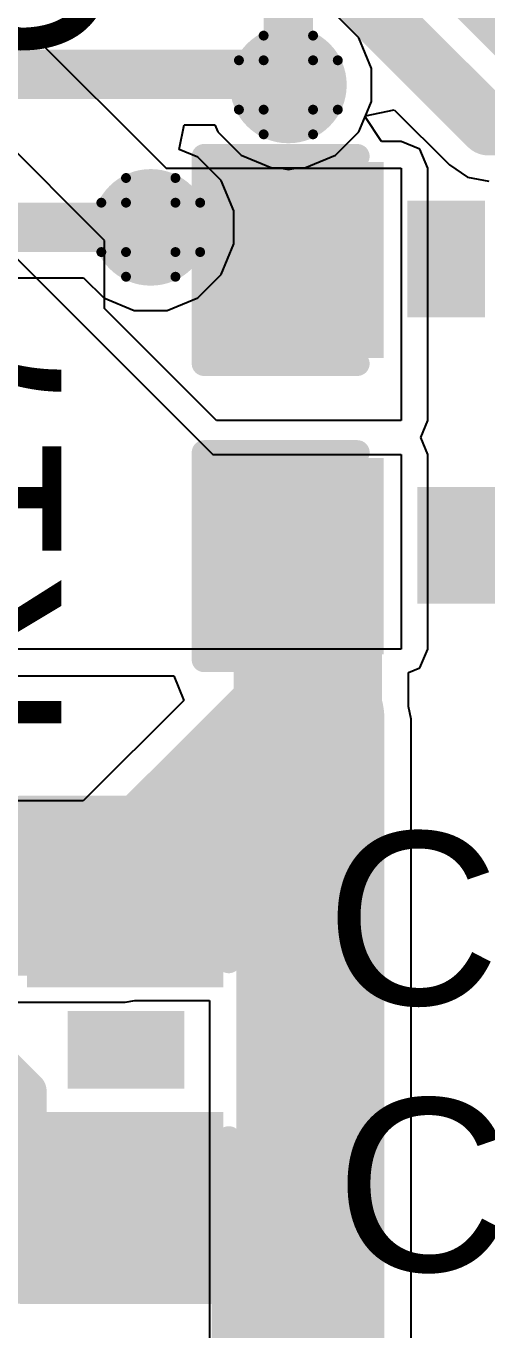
# Model space of a CAD drawing. Header units: inches. Extents: x -25 to 271, y -41 to 15.
# Drawn here: x 71.7 to 74.07, y -19.49 to -12.78 of the extents above; entities that cross this region are included whole.
import ezdxf

# ---------------------------------------------------------------- set-up
doc = ezdxf.new("R2010")
doc.units = ezdxf.units.IN
for name, color, linetype in [('Bottom Layer', 5, 'Continuous'), ('Bottom Overlay', 54, 'Continuous'), ('Bottom Paste', 16, 'Continuous'), ('Bottom Solder', 6, 'Continuous'), ('Drill Drawing', 1, 'Continuous'), ('Top Glue Points', 56, 'Continuous'), ('Top Layer', 1, 'Continuous'), ('Top Overlay', 2, 'Continuous'), ('Top Paste', 8, 'Continuous'), ('Top Solder', 216, 'Continuous'), ('Via Holes', 16, 'Continuous')]:
    doc.layers.add(name, color=color, linetype=linetype)
doc.styles.add('Arial', font='', dxfattribs={"height": 0.2})
doc.styles.get('Arial').set_extended_font_data('Arial')

# ---------------------------------------------------------------- blocks, each defined once
blk = doc.blocks.new('CAP_0603_44')
at = {"layer": 'Top Layer'}
for points in [[(-0.381, 0.4445), (-0.381, -0.4445), (-1.143, -0.4445), (-1.143, 0.4445)], [(1.143, 0.4445), (1.143, -0.4445), (0.381, -0.4445), (0.381, 0.4445)]]:
    blk.add_hatch(color=1, dxfattribs=at).paths.add_polyline_path(points)
at = {"layer": 'Top Paste'}
for points in [[(-0.381, 0.4445), (-0.381, -0.4445), (-1.143, -0.4445), (-1.143, 0.4445)], [(1.143, 0.4445), (1.143, -0.4445), (0.381, -0.4445), (0.381, 0.4445)]]:
    blk.add_hatch(color=8, dxfattribs=at).paths.add_polyline_path(points)
at = {"layer": 'Top Solder'}
for points in [[(-0.321, 0.5045), (-0.321, -0.5045), (-1.203, -0.5045), (-1.203, 0.5045)], [(1.203, 0.5045), (1.203, -0.5045), (0.321, -0.5045), (0.321, 0.5045)]]:
    blk.add_hatch(color=216, dxfattribs=at).paths.add_polyline_path(points)
at = {"layer": 'Top Overlay'}
for points in [[(-1.2446, 0.5334, 0.127, 0.127, 0), (-0.4572, 0.5334, 0.127, 0.127, 0)], [(-1.2446, -0.5334, 0.127, 0.127, 0), (-1.2446, 0.5334, 0.127, 0.127, 0)], [(0.4572, 0.5334, 0.127, 0.127, 0), (1.2446, 0.5334, 0.127, 0.127, 0)], [(1.2446, -0.5334, 0.127, 0.127, 0), (1.2446, 0.5334, 0.127, 0.127, 0)], [(-1.2446, -0.5334, 0.127, 0.127, 0), (-0.4572, -0.5334, 0.127, 0.127, 0)], [(0.4572, -0.5334, 0.127, 0.127, 0), (1.2446, -0.5334, 0.127, 0.127, 0)]]:
    blk.add_lwpolyline(points, format="xyseb", dxfattribs=at)
for points in [[(-1.2764, 0.5334, 0.0635, 0.0635, 1), (-1.2128, 0.5334, 0.0635, 0.0635, 1)], [(-1.2764, 0.5334, 0.0635, 0.0635, 1), (-1.2128, 0.5334, 0.0635, 0.0635, 1)], [(-0.4889, 0.5334, 0.0635, 0.0635, 1), (-0.4254, 0.5334, 0.0635, 0.0635, 1)], [(0.4254, 0.5334, 0.0635, 0.0635, 1), (0.4889, 0.5334, 0.0635, 0.0635, 1)], [(1.2128, 0.5334, 0.0635, 0.0635, 1), (1.2764, 0.5334, 0.0635, 0.0635, 1)], [(1.2128, 0.5334, 0.0635, 0.0635, 1), (1.2764, 0.5334, 0.0635, 0.0635, 1)], [(-1.2764, -0.5334, 0.0635, 0.0635, 1), (-1.2128, -0.5334, 0.0635, 0.0635, 1)], [(-1.2764, -0.5334, 0.0635, 0.0635, 1), (-1.2128, -0.5334, 0.0635, 0.0635, 1)], [(-0.4889, -0.5334, 0.0635, 0.0635, 1), (-0.4254, -0.5334, 0.0635, 0.0635, 1)], [(0.4254, -0.5334, 0.0635, 0.0635, 1), (0.4889, -0.5334, 0.0635, 0.0635, 1)], [(1.2128, -0.5334, 0.0635, 0.0635, 1), (1.2764, -0.5334, 0.0635, 0.0635, 1)], [(1.2128, -0.5334, 0.0635, 0.0635, 1), (1.2764, -0.5334, 0.0635, 0.0635, 1)]]:
    blk.add_lwpolyline(points, format="xyseb", close=True, dxfattribs=at)
blk = doc.blocks.new('CAP_0603_46')
at = {"layer": 'Top Layer'}
for points in [[(-0.381, 0.4445), (-0.381, -0.4445), (-1.143, -0.4445), (-1.143, 0.4445)], [(1.143, 0.4445), (1.143, -0.4445), (0.381, -0.4445), (0.381, 0.4445)]]:
    blk.add_hatch(color=1, dxfattribs=at).paths.add_polyline_path(points)
at = {"layer": 'Top Paste'}
for points in [[(-0.381, 0.4445), (-0.381, -0.4445), (-1.143, -0.4445), (-1.143, 0.4445)], [(1.143, 0.4445), (1.143, -0.4445), (0.381, -0.4445), (0.381, 0.4445)]]:
    blk.add_hatch(color=8, dxfattribs=at).paths.add_polyline_path(points)
at = {"layer": 'Top Solder'}
for points in [[(-0.321, 0.5045), (-0.321, -0.5045), (-1.203, -0.5045), (-1.203, 0.5045)], [(1.203, 0.5045), (1.203, -0.5045), (0.321, -0.5045), (0.321, 0.5045)]]:
    blk.add_hatch(color=216, dxfattribs=at).paths.add_polyline_path(points)
at = {"layer": 'Top Overlay'}
for points in [[(-0.4572, 0.5334, 0.127, 0.127, 0), (-1.2446, 0.5334, 0.127, 0.127, 0)], [(-1.2446, 0.5334, 0.127, 0.127, 0), (-1.2446, -0.5334, 0.127, 0.127, 0)], [(1.2446, 0.5334, 0.127, 0.127, 0), (0.4572, 0.5334, 0.127, 0.127, 0)], [(1.2446, 0.5334, 0.127, 0.127, 0), (1.2446, -0.5334, 0.127, 0.127, 0)], [(-0.4572, -0.5334, 0.127, 0.127, 0), (-1.2446, -0.5334, 0.127, 0.127, 0)], [(1.2446, -0.5334, 0.127, 0.127, 0), (0.4572, -0.5334, 0.127, 0.127, 0)]]:
    blk.add_lwpolyline(points, format="xyseb", dxfattribs=at)
for points in [[(-1.2764, 0.5334, 0.0635, 0.0635, 1), (-1.2128, 0.5334, 0.0635, 0.0635, 1)], [(-1.2764, 0.5334, 0.0635, 0.0635, 1), (-1.2128, 0.5334, 0.0635, 0.0635, 1)], [(-0.4889, 0.5334, 0.0635, 0.0635, 1), (-0.4254, 0.5334, 0.0635, 0.0635, 1)], [(0.4254, 0.5334, 0.0635, 0.0635, 1), (0.4889, 0.5334, 0.0635, 0.0635, 1)], [(1.2128, 0.5334, 0.0635, 0.0635, 1), (1.2764, 0.5334, 0.0635, 0.0635, 1)], [(1.2128, 0.5334, 0.0635, 0.0635, 1), (1.2764, 0.5334, 0.0635, 0.0635, 1)], [(-1.2764, -0.5334, 0.0635, 0.0635, 1), (-1.2128, -0.5334, 0.0635, 0.0635, 1)], [(-1.2764, -0.5334, 0.0635, 0.0635, 1), (-1.2128, -0.5334, 0.0635, 0.0635, 1)], [(-0.4889, -0.5334, 0.0635, 0.0635, 1), (-0.4254, -0.5334, 0.0635, 0.0635, 1)], [(0.4254, -0.5334, 0.0635, 0.0635, 1), (0.4889, -0.5334, 0.0635, 0.0635, 1)], [(1.2128, -0.5334, 0.0635, 0.0635, 1), (1.2764, -0.5334, 0.0635, 0.0635, 1)], [(1.2128, -0.5334, 0.0635, 0.0635, 1), (1.2764, -0.5334, 0.0635, 0.0635, 1)]]:
    blk.add_lwpolyline(points, format="xyseb", close=True, dxfattribs=at)
blk = doc.blocks.new('CAP_0603_50')
at = {"layer": 'Top Layer'}
for points in [[(-0.381, 0.4445), (-0.381, -0.4445), (-1.143, -0.4445), (-1.143, 0.4445)], [(1.143, 0.4445), (1.143, -0.4445), (0.381, -0.4445), (0.381, 0.4445)]]:
    blk.add_hatch(color=1, dxfattribs=at).paths.add_polyline_path(points)
at = {"layer": 'Top Paste'}
for points in [[(-0.381, 0.4445), (-0.381, -0.4445), (-1.143, -0.4445), (-1.143, 0.4445)], [(1.143, 0.4445), (1.143, -0.4445), (0.381, -0.4445), (0.381, 0.4445)]]:
    blk.add_hatch(color=8, dxfattribs=at).paths.add_polyline_path(points)
at = {"layer": 'Top Solder'}
for points in [[(-0.321, 0.5045), (-0.321, -0.5045), (-1.203, -0.5045), (-1.203, 0.5045)], [(1.203, 0.5045), (1.203, -0.5045), (0.321, -0.5045), (0.321, 0.5045)]]:
    blk.add_hatch(color=216, dxfattribs=at).paths.add_polyline_path(points)
at = {"layer": 'Top Overlay'}
for points in [[(-1.2446, 0.5334, 0.127, 0.127, 0), (-0.4572, 0.5334, 0.127, 0.127, 0)], [(-1.2446, 0.5334, 0.127, 0.127, 0), (-1.2446, -0.5334, 0.127, 0.127, 0)], [(0.4572, 0.5334, 0.127, 0.127, 0), (1.2446, 0.5334, 0.127, 0.127, 0)], [(1.2446, 0.5334, 0.127, 0.127, 0), (1.2446, -0.5334, 0.127, 0.127, 0)], [(-1.2446, -0.5334, 0.127, 0.127, 0), (-0.4572, -0.5334, 0.127, 0.127, 0)], [(0.4572, -0.5334, 0.127, 0.127, 0), (1.2446, -0.5334, 0.127, 0.127, 0)]]:
    blk.add_lwpolyline(points, format="xyseb", dxfattribs=at)
for points in [[(-1.2764, 0.5334, 0.0635, 0.0635, 1), (-1.2128, 0.5334, 0.0635, 0.0635, 1)], [(-1.2764, 0.5334, 0.0635, 0.0635, 1), (-1.2128, 0.5334, 0.0635, 0.0635, 1)], [(-0.4889, 0.5334, 0.0635, 0.0635, 1), (-0.4254, 0.5334, 0.0635, 0.0635, 1)], [(0.4254, 0.5334, 0.0635, 0.0635, 1), (0.4889, 0.5334, 0.0635, 0.0635, 1)], [(1.2128, 0.5334, 0.0635, 0.0635, 1), (1.2764, 0.5334, 0.0635, 0.0635, 1)], [(1.2128, 0.5334, 0.0635, 0.0635, 1), (1.2764, 0.5334, 0.0635, 0.0635, 1)], [(-1.2764, -0.5334, 0.0635, 0.0635, 1), (-1.2128, -0.5334, 0.0635, 0.0635, 1)], [(-1.2764, -0.5334, 0.0635, 0.0635, 1), (-1.2128, -0.5334, 0.0635, 0.0635, 1)], [(-0.4889, -0.5334, 0.0635, 0.0635, 1), (-0.4254, -0.5334, 0.0635, 0.0635, 1)], [(0.4254, -0.5334, 0.0635, 0.0635, 1), (0.4889, -0.5334, 0.0635, 0.0635, 1)], [(1.2128, -0.5334, 0.0635, 0.0635, 1), (1.2764, -0.5334, 0.0635, 0.0635, 1)], [(1.2128, -0.5334, 0.0635, 0.0635, 1), (1.2764, -0.5334, 0.0635, 0.0635, 1)]]:
    blk.add_lwpolyline(points, format="xyseb", close=True, dxfattribs=at)
blk = doc.blocks.new('TEST_POINT_B_87')
at = {"layer": 'Bottom Layer'}
blk.add_hatch(color=5, dxfattribs=at).paths.add_polyline_path([(0.381, 0.762), (-0.381, 0.762), (-0.762, 0.381), (-0.762, -0.381), (-0.381, -0.762), (0.381, -0.762), (0.762, -0.381), (0.762, 0.381)])
at = {"layer": 'Bottom Paste'}
blk.add_hatch(color=16, dxfattribs=at).paths.add_polyline_path([(0.381, 0.762), (-0.381, 0.762), (-0.762, 0.381), (-0.762, -0.381), (-0.381, -0.762), (0.381, -0.762), (0.762, -0.381), (0.762, 0.381)])
at = {"layer": 'Bottom Solder'}
blk.add_hatch(color=6, dxfattribs=at).paths.add_polyline_path([(0.4318, 0.8636), (-0.4318, 0.8636), (-0.8636, 0.4318), (-0.8636, -0.4318), (-0.4318, -0.8636), (0.4318, -0.8636), (0.8636, -0.4318), (0.8636, 0.4318)])
at = {"layer": 'Bottom Overlay'}
for points in [[(-0.4318, 0.9398, 0.2, 0.2, 0), (-0.9398, 0.4318, 0.2, 0.2, 0)], [(0.4318, 0.9398, 0.2, 0.2, 0), (-0.4318, 0.9398, 0.2, 0.2, 0)], [(0.9398, 0.4318, 0.2, 0.2, 0), (0.4318, 0.9398, 0.2, 0.2, 0)], [(-0.9398, 0.4318, 0.2, 0.2, 0), (-0.9398, -0.4318, 0.2, 0.2, 0)], [(0.9398, 0.4318, 0.2, 0.2, 0), (0.9398, -0.4318, 0.2, 0.2, 0)], [(-0.4318, -0.9398, 0.2, 0.2, 0), (-0.9398, -0.4318, 0.2, 0.2, 0)], [(0.9398, -0.4318, 0.2, 0.2, 0), (0.4318, -0.9398, 0.2, 0.2, 0)], [(0.4318, -0.9398, 0.2, 0.2, 0), (-0.4318, -0.9398, 0.2, 0.2, 0)]]:
    blk.add_lwpolyline(points, format="xyseb", dxfattribs=at)
for points in [[(-0.4818, 0.9398, 0.1, 0.1, 1), (-0.3818, 0.9398, 0.1, 0.1, 1)], [(-0.4818, 0.9398, 0.1, 0.1, 1), (-0.3818, 0.9398, 0.1, 0.1, 1)], [(0.3818, 0.9398, 0.1, 0.1, 1), (0.4818, 0.9398, 0.1, 0.1, 1)], [(0.3818, 0.9398, 0.1, 0.1, 1), (0.4818, 0.9398, 0.1, 0.1, 1)], [(-0.9898, 0.4318, 0.1, 0.1, 1), (-0.8898, 0.4318, 0.1, 0.1, 1)], [(-0.9898, 0.4318, 0.1, 0.1, 1), (-0.8898, 0.4318, 0.1, 0.1, 1)], [(0.8898, 0.4318, 0.1, 0.1, 1), (0.9898, 0.4318, 0.1, 0.1, 1)], [(0.8898, 0.4318, 0.1, 0.1, 1), (0.9898, 0.4318, 0.1, 0.1, 1)], [(-0.9898, -0.4318, 0.1, 0.1, 1), (-0.8898, -0.4318, 0.1, 0.1, 1)], [(-0.9898, -0.4318, 0.1, 0.1, 1), (-0.8898, -0.4318, 0.1, 0.1, 1)], [(0.8898, -0.4318, 0.1, 0.1, 1), (0.9898, -0.4318, 0.1, 0.1, 1)], [(0.8898, -0.4318, 0.1, 0.1, 1), (0.9898, -0.4318, 0.1, 0.1, 1)], [(-0.4818, -0.9398, 0.1, 0.1, 1), (-0.3818, -0.9398, 0.1, 0.1, 1)], [(-0.4818, -0.9398, 0.1, 0.1, 1), (-0.3818, -0.9398, 0.1, 0.1, 1)], [(0.3818, -0.9398, 0.1, 0.1, 1), (0.4818, -0.9398, 0.1, 0.1, 1)], [(0.3818, -0.9398, 0.1, 0.1, 1), (0.4818, -0.9398, 0.1, 0.1, 1)]]:
    blk.add_lwpolyline(points, format="xyseb", close=True, dxfattribs=at)

msp = doc.modelspace()

# ---------------------------------------------------------------- hatches: boundary and pattern name
at = {"layer": 'Bottom Layer'}
h = msp.add_hatch(color=5, dxfattribs=at)
edge = h.paths.add_edge_path()
edge.add_arc((73.0466, -13.0848), 0.3, 0, 360)
h = msp.add_hatch(color=5, dxfattribs=at)
edge = h.paths.add_edge_path()
edge.add_arc((72.3392, -13.8176), 0.3, 0, 360)
at = {"layer": 'Top Glue Points'}
for points in [[(73.6582, -14.2806), (74.058, -14.2806), (74.058, -13.6807), (73.6582, -13.6807)], [(73.709, -15.7538), (74.1088, -15.7538), (74.1088, -15.1539), (73.709, -15.1539)], [(71.912, -17.8496), (71.912, -18.2494), (72.5119, -18.2494), (72.5119, -17.8496)]]:
    msp.add_hatch(color=56, dxfattribs=at).paths.add_polyline_path(points)
at = {"layer": 'Top Layer'}
h = msp.add_hatch(color=1, dxfattribs=at)
edge = h.paths.add_edge_path()
edge.add_arc((73.0466, -13.0848), 0.3, 0, 360)
h = msp.add_hatch(color=1, dxfattribs=at)
edge = h.paths.add_edge_path()
edge.add_arc((72.3392, -13.8176), 0.3, 0, 360)
at = {"layer": 'Via Holes'}
h = msp.add_hatch(color=7, dxfattribs=at)
edge = h.paths.add_edge_path()
edge.add_arc((73.0466, -13.0848), 0.15, 0, 360)
h = msp.add_hatch(color=7, dxfattribs=at)
edge = h.paths.add_edge_path()
edge.add_arc((72.3392, -13.8176), 0.15, 0, 360)

# ---------------------------------------------------------------- linework, layer by layer
at = {"layer": 'Bottom Layer'}
for p, q in [((73.4428, -13.2441), (73.5909, -13.2126)), ((73.5909, -13.2126), (73.8749, -13.4966)), ((73.4086, -13.3267), (73.4428, -13.2441)), ((72.4859, -13.4162), (72.5111, -13.2892)), ((72.5111, -13.2892), (72.669, -13.2892)), ((72.669, -13.2892), (72.6846, -13.3267)), ((72.6846, -13.3267), (72.8047, -13.4468)), ((73.2884, -13.4468), (73.4086, -13.3267)), ((72.5811, -13.4556), (72.4859, -13.4162)), ((72.7012, -13.5757), (72.5811, -13.4556)), ((72.8047, -13.4468), (72.9616, -13.5118)), ((73.1315, -13.5118), (73.2884, -13.4468)), ((72.9616, -13.5118), (73.1315, -13.5118)), ((73.8749, -13.4966), (73.8749, -13.4966)), ((73.8749, -13.4966), (73.9673, -13.5584)), ((72.7662, -13.7327), (72.7012, -13.5757)), ((73.9673, -13.5584), (74.0763, -13.5801)), ((72.7662, -13.9025), (72.7662, -13.7327)), ((72.7012, -14.0595), (72.7662, -13.9025)), ((71.3178, -14.0766), (71.9943, -14.0766)), ((71.9943, -14.0766), (72.0973, -14.1796)), ((72.5811, -14.1796), (72.7012, -14.0595)), ((72.0973, -14.1796), (72.2543, -14.2446)), ((72.4241, -14.2446), (72.5811, -14.1796)), ((72.2543, -14.2446), (72.4241, -14.2446))]:
    msp.add_line(p, q, dxfattribs=at)
for points in [[(73.1864, -11.7946, 0.3048, 0.3048, 0), (74.2552, -12.8634, 0.3048, 0.3048, 0)], [(73.0075, -12.2264, 0.3048, 0.3048, 0), (74.0763, -13.2952, 0.3048, 0.3048, 0)], [(71.455, -13.0302, 0.254, 0.254, 0), (72.9919, -13.0302, 0.254, 0.254, 0)], [(72.9919, -13.0302, 0.254, 0.254, 0), (73.0466, -13.0848, 0.254, 0.254, 0)], [(74.0763, -13.2952, 0.3048, 0.3048, 0), (76.1109, -13.2952, 0.3048, 0.3048, 0)], [(71.3178, -13.8176, 0.254, 0.254, 0), (72.3392, -13.8176, 0.254, 0.254, 0)]]:
    msp.add_lwpolyline(points, format="xyseb", dxfattribs=at)
for points in [[(72.9284, -13.0302, 0.127, 0.127, 1), (73.0554, -13.0302, 0.127, 0.127, 1)], [(72.9284, -13.0302, 0.127, 0.127, 1), (73.0554, -13.0302, 0.127, 0.127, 1)], [(72.9831, -13.0848, 0.127, 0.127, 1), (73.1101, -13.0848, 0.127, 0.127, 1)], [(74.0001, -13.2952, 0.1524, 0.1524, 1), (74.1525, -13.2952, 0.1524, 0.1524, 1)], [(74.0001, -13.2952, 0.1524, 0.1524, 1), (74.1525, -13.2952, 0.1524, 0.1524, 1)], [(72.2757, -13.8176, 0.127, 0.127, 1), (72.4027, -13.8176, 0.127, 0.127, 1)]]:
    msp.add_lwpolyline(points, format="xyseb", close=True, dxfattribs=at)
at = {"layer": 'Drill Drawing'}
for points in [[(72.9196, -12.9578, 0.0508, 0.0508, 0), (72.9196, -12.8308, 0.0508, 0.0508, 0)], [(72.9196, -12.8308, 0.0508, 0.0508, 0), (73.1736, -12.8308, 0.0508, 0.0508, 0)], [(73.1736, -12.9578, 0.0508, 0.0508, 0), (73.1736, -12.8308, 0.0508, 0.0508, 0)], [(72.7926, -13.2118, 0.0508, 0.0508, 0), (72.7926, -12.9578, 0.0508, 0.0508, 0)], [(72.7926, -12.9578, 0.0508, 0.0508, 0), (72.9196, -12.9578, 0.0508, 0.0508, 0)], [(73.1736, -12.9578, 0.0508, 0.0508, 0), (73.3006, -12.9578, 0.0508, 0.0508, 0)], [(73.3006, -13.2118, 0.0508, 0.0508, 0), (73.3006, -12.9578, 0.0508, 0.0508, 0)], [(72.7926, -13.2118, 0.0508, 0.0508, 0), (72.9196, -13.2118, 0.0508, 0.0508, 0)], [(72.9196, -13.3388, 0.0508, 0.0508, 0), (72.9196, -13.2118, 0.0508, 0.0508, 0)], [(73.1736, -13.2118, 0.0508, 0.0508, 0), (73.3006, -13.2118, 0.0508, 0.0508, 0)], [(73.1736, -13.3388, 0.0508, 0.0508, 0), (73.1736, -13.2118, 0.0508, 0.0508, 0)], [(72.9196, -13.3388, 0.0508, 0.0508, 0), (73.1736, -13.3388, 0.0508, 0.0508, 0)], [(72.2122, -13.6906, 0.0508, 0.0508, 0), (72.2122, -13.5636, 0.0508, 0.0508, 0)], [(72.2122, -13.5636, 0.0508, 0.0508, 0), (72.4662, -13.5636, 0.0508, 0.0508, 0)], [(72.4662, -13.6906, 0.0508, 0.0508, 0), (72.4662, -13.5636, 0.0508, 0.0508, 0)], [(72.0852, -13.9446, 0.0508, 0.0508, 0), (72.0852, -13.6906, 0.0508, 0.0508, 0)], [(72.0852, -13.6906, 0.0508, 0.0508, 0), (72.2122, -13.6906, 0.0508, 0.0508, 0)], [(72.4662, -13.6906, 0.0508, 0.0508, 0), (72.5932, -13.6906, 0.0508, 0.0508, 0)], [(72.5932, -13.9446, 0.0508, 0.0508, 0), (72.5932, -13.6906, 0.0508, 0.0508, 0)], [(72.0852, -13.9446, 0.0508, 0.0508, 0), (72.2122, -13.9446, 0.0508, 0.0508, 0)], [(72.2122, -14.0716, 0.0508, 0.0508, 0), (72.2122, -13.9446, 0.0508, 0.0508, 0)], [(72.4662, -13.9446, 0.0508, 0.0508, 0), (72.5932, -13.9446, 0.0508, 0.0508, 0)], [(72.4662, -14.0716, 0.0508, 0.0508, 0), (72.4662, -13.9446, 0.0508, 0.0508, 0)], [(72.2122, -14.0716, 0.0508, 0.0508, 0), (72.4662, -14.0716, 0.0508, 0.0508, 0)]]:
    msp.add_lwpolyline(points, format="xyseb", dxfattribs=at)
for points in [[(72.9069, -12.8308, 0.0254, 0.0254, 1), (72.9323, -12.8308, 0.0254, 0.0254, 1)], [(72.9069, -12.8308, 0.0254, 0.0254, 1), (72.9323, -12.8308, 0.0254, 0.0254, 1)], [(73.1609, -12.8308, 0.0254, 0.0254, 1), (73.1863, -12.8308, 0.0254, 0.0254, 1)], [(73.1609, -12.8308, 0.0254, 0.0254, 1), (73.1863, -12.8308, 0.0254, 0.0254, 1)], [(72.7799, -12.9578, 0.0254, 0.0254, 1), (72.8053, -12.9578, 0.0254, 0.0254, 1)], [(72.7799, -12.9578, 0.0254, 0.0254, 1), (72.8053, -12.9578, 0.0254, 0.0254, 1)], [(72.9069, -12.9578, 0.0254, 0.0254, 1), (72.9323, -12.9578, 0.0254, 0.0254, 1)], [(72.9069, -12.9578, 0.0254, 0.0254, 1), (72.9323, -12.9578, 0.0254, 0.0254, 1)], [(73.1609, -12.9578, 0.0254, 0.0254, 1), (73.1863, -12.9578, 0.0254, 0.0254, 1)], [(73.1609, -12.9578, 0.0254, 0.0254, 1), (73.1863, -12.9578, 0.0254, 0.0254, 1)], [(73.2879, -12.9578, 0.0254, 0.0254, 1), (73.3133, -12.9578, 0.0254, 0.0254, 1)], [(73.2879, -12.9578, 0.0254, 0.0254, 1), (73.3133, -12.9578, 0.0254, 0.0254, 1)], [(72.7799, -13.2118, 0.0254, 0.0254, 1), (72.8053, -13.2118, 0.0254, 0.0254, 1)], [(72.7799, -13.2118, 0.0254, 0.0254, 1), (72.8053, -13.2118, 0.0254, 0.0254, 1)], [(72.9069, -13.2118, 0.0254, 0.0254, 1), (72.9323, -13.2118, 0.0254, 0.0254, 1)], [(72.9069, -13.2118, 0.0254, 0.0254, 1), (72.9323, -13.2118, 0.0254, 0.0254, 1)], [(73.1609, -13.2118, 0.0254, 0.0254, 1), (73.1863, -13.2118, 0.0254, 0.0254, 1)], [(73.1609, -13.2118, 0.0254, 0.0254, 1), (73.1863, -13.2118, 0.0254, 0.0254, 1)], [(73.2879, -13.2118, 0.0254, 0.0254, 1), (73.3133, -13.2118, 0.0254, 0.0254, 1)], [(73.2879, -13.2118, 0.0254, 0.0254, 1), (73.3133, -13.2118, 0.0254, 0.0254, 1)], [(72.9069, -13.3388, 0.0254, 0.0254, 1), (72.9323, -13.3388, 0.0254, 0.0254, 1)], [(72.9069, -13.3388, 0.0254, 0.0254, 1), (72.9323, -13.3388, 0.0254, 0.0254, 1)], [(73.1609, -13.3388, 0.0254, 0.0254, 1), (73.1863, -13.3388, 0.0254, 0.0254, 1)], [(73.1609, -13.3388, 0.0254, 0.0254, 1), (73.1863, -13.3388, 0.0254, 0.0254, 1)], [(72.1995, -13.5636, 0.0254, 0.0254, 1), (72.2249, -13.5636, 0.0254, 0.0254, 1)], [(72.1995, -13.5636, 0.0254, 0.0254, 1), (72.2249, -13.5636, 0.0254, 0.0254, 1)], [(72.4535, -13.5636, 0.0254, 0.0254, 1), (72.4789, -13.5636, 0.0254, 0.0254, 1)], [(72.4535, -13.5636, 0.0254, 0.0254, 1), (72.4789, -13.5636, 0.0254, 0.0254, 1)], [(72.0725, -13.6906, 0.0254, 0.0254, 1), (72.0979, -13.6906, 0.0254, 0.0254, 1)], [(72.0725, -13.6906, 0.0254, 0.0254, 1), (72.0979, -13.6906, 0.0254, 0.0254, 1)], [(72.1995, -13.6906, 0.0254, 0.0254, 1), (72.2249, -13.6906, 0.0254, 0.0254, 1)], [(72.1995, -13.6906, 0.0254, 0.0254, 1), (72.2249, -13.6906, 0.0254, 0.0254, 1)], [(72.4535, -13.6906, 0.0254, 0.0254, 1), (72.4789, -13.6906, 0.0254, 0.0254, 1)], [(72.4535, -13.6906, 0.0254, 0.0254, 1), (72.4789, -13.6906, 0.0254, 0.0254, 1)], [(72.5805, -13.6906, 0.0254, 0.0254, 1), (72.6059, -13.6906, 0.0254, 0.0254, 1)], [(72.5805, -13.6906, 0.0254, 0.0254, 1), (72.6059, -13.6906, 0.0254, 0.0254, 1)], [(72.0725, -13.9446, 0.0254, 0.0254, 1), (72.0979, -13.9446, 0.0254, 0.0254, 1)], [(72.0725, -13.9446, 0.0254, 0.0254, 1), (72.0979, -13.9446, 0.0254, 0.0254, 1)], [(72.1995, -13.9446, 0.0254, 0.0254, 1), (72.2249, -13.9446, 0.0254, 0.0254, 1)], [(72.1995, -13.9446, 0.0254, 0.0254, 1), (72.2249, -13.9446, 0.0254, 0.0254, 1)], [(72.4535, -13.9446, 0.0254, 0.0254, 1), (72.4789, -13.9446, 0.0254, 0.0254, 1)], [(72.4535, -13.9446, 0.0254, 0.0254, 1), (72.4789, -13.9446, 0.0254, 0.0254, 1)], [(72.5805, -13.9446, 0.0254, 0.0254, 1), (72.6059, -13.9446, 0.0254, 0.0254, 1)], [(72.5805, -13.9446, 0.0254, 0.0254, 1), (72.6059, -13.9446, 0.0254, 0.0254, 1)], [(72.1995, -14.0716, 0.0254, 0.0254, 1), (72.2249, -14.0716, 0.0254, 0.0254, 1)], [(72.1995, -14.0716, 0.0254, 0.0254, 1), (72.2249, -14.0716, 0.0254, 0.0254, 1)], [(72.4535, -14.0716, 0.0254, 0.0254, 1), (72.4789, -14.0716, 0.0254, 0.0254, 1)], [(72.4535, -14.0716, 0.0254, 0.0254, 1), (72.4789, -14.0716, 0.0254, 0.0254, 1)]]:
    msp.add_lwpolyline(points, format="xyseb", close=True, dxfattribs=at)
at = {"layer": 'Top Layer'}
for p, q in [((73.4086, -12.843), (73.3056, -12.7399)), ((72.1018, -13.8845), (70.996, -12.7787)), ((71.5884, -12.7762), (71.7042, -12.7992)), ((71.7042, -12.7992), (72.4177, -13.5128)), ((73.4736, -12.9999), (73.4086, -12.843)), ((73.4736, -13.1698), (73.4736, -12.9999)), ((73.441, -13.2483), (73.4736, -13.1698)), ((73.5259, -13.3753), (73.441, -13.2483)), ((70.993, -13.3207), (72.6582, -14.986)), ((73.6258, -13.3753), (73.5259, -13.3753)), ((73.723, -13.4156), (73.6258, -13.3753)), ((73.7633, -13.5128), (73.723, -13.4156)), ((72.4177, -13.5128), (73.0094, -13.5128)), ((73.0094, -13.5128), (73.0466, -13.5202)), ((73.0466, -13.5202), (73.0837, -13.5128)), ((73.0837, -13.5128), (73.6258, -13.5128)), ((73.6258, -13.5128), (73.6258, -14.8107)), ((73.7633, -14.8107), (73.7633, -13.5128)), ((72.1018, -14.2352), (72.1018, -13.8845)), ((72.6773, -14.8107), (72.1018, -14.2352)), ((73.6258, -14.8107), (72.6773, -14.8107)), ((73.727, -14.8983), (73.7633, -14.8107)), ((73.7633, -14.986), (73.727, -14.8983)), ((72.6582, -14.986), (73.6258, -14.986)), ((73.6258, -14.986), (73.6258, -15.9878)), ((73.7633, -15.9878), (73.7633, -14.986)), ((73.6258, -15.9878), (69.4639, -15.9878)), ((73.723, -16.085), (73.7633, -15.9878)), ((73.6649, -16.1091), (73.723, -16.085)), ((69.6412, -16.1252), (72.4573, -16.1252)), ((72.4573, -16.1252), (72.5099, -16.2522)), ((73.6649, -16.2838), (73.6649, -16.1091)), ((72.5099, -16.2522), (71.9926, -16.7695)), ((73.6776, -16.3477), (73.6649, -16.2838)), ((73.6776, -22.2936), (73.6776, -16.3477)), ((71.9926, -16.7695), (70.6831, -16.7695)), ((70.6831, -17.8054), (72.2071, -17.8054)), ((72.2071, -17.8054), (72.2572, -17.7955)), ((72.2572, -17.7955), (72.6417, -17.7955)), ((72.6417, -17.7955), (72.6417, -22.079))]:
    msp.add_line(p, q, dxfattribs=at)
for points in [[(73.0466, -13.0848, 0.254, 0.254, 0), (73.0466, -12.003, 0.254, 0.254, 0)], [(73.1469, -16.3477, 0.762, 0.762, 0), (73.1469, -15.4587, 0.762, 0.762, 0)], [(72.2071, -17.2875, 0.762, 0.762, 0), (73.1469, -16.3477, 0.762, 0.762, 0)], [(73.1596, -22.2936, 0.762, 0.762, 0), (73.1596, -16.3477, 0.762, 0.762, 0)], [(70.6831, -17.2875, 0.762, 0.762, 0), (72.2071, -17.2875, 0.762, 0.762, 0)]]:
    msp.add_lwpolyline(points, format="xyseb", dxfattribs=at)
for points in [[(72.9831, -13.0848, 0.127, 0.127, 1), (73.1101, -13.0848, 0.127, 0.127, 1)], [(72.9564, -15.4587, 0.381, 0.381, 1), (73.3374, -15.4587, 0.381, 0.381, 1)], [(72.9564, -16.3477, 0.381, 0.381, 1), (73.3374, -16.3477, 0.381, 0.381, 1)], [(72.9564, -16.3477, 0.381, 0.381, 1), (73.3374, -16.3477, 0.381, 0.381, 1)], [(72.9691, -16.3477, 0.381, 0.381, 1), (73.3501, -16.3477, 0.381, 0.381, 1)], [(72.0166, -17.2875, 0.381, 0.381, 1), (72.3976, -17.2875, 0.381, 0.381, 1)], [(72.0166, -17.2875, 0.381, 0.381, 1), (72.3976, -17.2875, 0.381, 0.381, 1)]]:
    msp.add_lwpolyline(points, format="xyseb", close=True, dxfattribs=at)
at = {"layer": 'Top Overlay'}
for points in [[(73.2028, -16.6116, 0.1778, 0.1778, 0), (73.2028, -16.256, 0.1778, 0.1778, 0)], [(72.7405, -19.6388, 0.1778, 0.1778, 0), (72.7405, -19.2941, 0.1778, 0.1778, 0)]]:
    msp.add_lwpolyline(points, format="xyseb", dxfattribs=at)
for points in [[(73.1583, -16.256, 0.0889, 0.0889, 1), (73.2472, -16.256, 0.0889, 0.0889, 1)], [(73.1583, -16.6116, 0.0889, 0.0889, 1), (73.2472, -16.6116, 0.0889, 0.0889, 1)], [(72.6961, -19.2941, 0.0889, 0.0889, 1), (72.785, -19.2941, 0.0889, 0.0889, 1)]]:
    msp.add_lwpolyline(points, format="xyseb", close=True, dxfattribs=at)

# ---------------------------------------------------------------- block references
for name, p, rotation in [('CAP_0603_46', (73.8581, -13.9855), 180), ('CAP_0603_50', (72.2071, -18.0495), 90), ('TEST_POINT_B_87', (70.7644, -18.6944), 180)]:
    msp.add_blockref(name, p, dxfattribs=dict(rotation=rotation))
msp.add_blockref('CAP_0603_44', (73.8581, -15.5095))

# ---------------------------------------------------------------- texts
at = {"layer": 'Top Overlay', "style": 'Arial'}
for s, p in [('C22', (72.1181, -12.9705)), ('R17', (71.8789, -16.472))]:
    msp.add_text(s, height=0.889, rotation=90, dxfattribs=at).set_placement(p)
for s, p in [('C24', (73.237, -17.818)), ('C26', (73.2878, -19.1896))]:
    msp.add_text(s, height=0.889, dxfattribs=at).set_placement(p)

doc.saveas('drawing.dxf')
